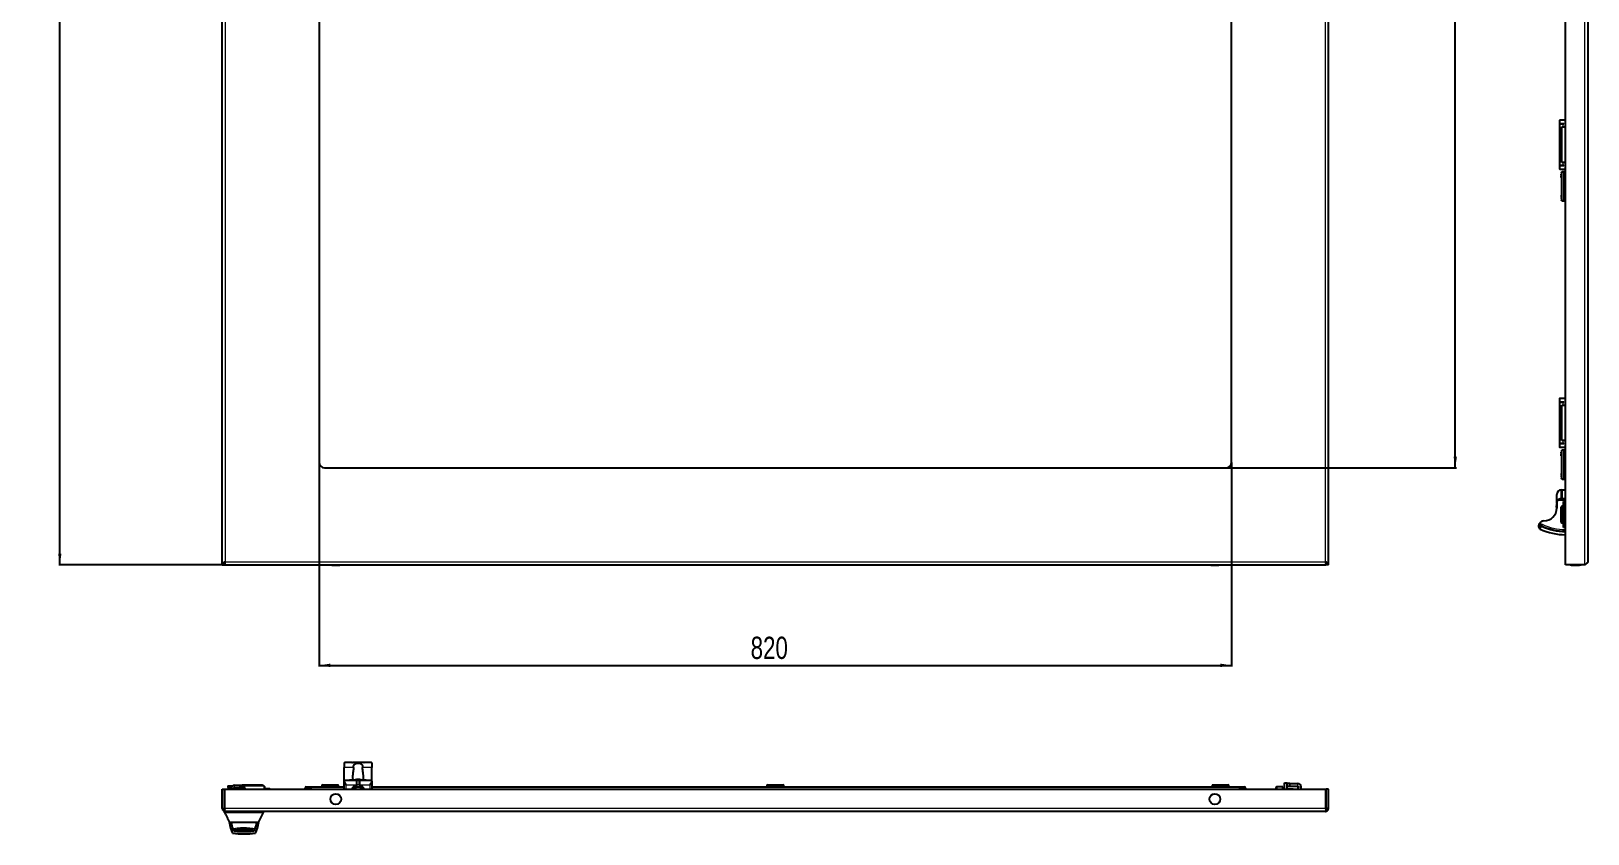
# Model space of a CAD drawing. Header units: millimetres. Extents: x -882 to 1974, y -616 to 978.
# Drawn here: x -882 to 517, y -616 to 105 of the extents above; entities that cross this region are included whole.
import ezdxf

# ---------------------------------------------------------------- set-up
doc = ezdxf.new("R2010")
doc.units = ezdxf.units.MM
doc.layers.add('FORMAT', color=7, linetype='Continuous')
doc.styles.add('SLDTEXTSTYLE0', font='TXT', dxfattribs={"width": 0.75})
doc.dimstyles.new('SLDDIMSTYLE0', dxfattribs={"dimtxt": 20, "dimasz": 10, "dimexe": 0, "dimexo": 0.0625, "dimgap": 5, "dimtad": 2, "dimdec": 1, "dimrnd": 1e-09, "dimzin": 12, "dimdsep": 46, "dimtxsty": 'SLDTEXTSTYLE0', "dimsah": 1, "dimcen": 0.09, "dimadec": 0, "dimazin": 3, "dimtfac": 1, "dimtofl": 0, "dimtmove": 0, "dimatfit": 3, "dimfxl": 0, "dimfrac": 2, "dimtolj": 1, "dimtzin": 12, "dimarcsym": 0})

# ---------------------------------------------------------------- blocks, each defined once
blk = doc.blocks.new('_D_1')
at = {"layer": 'FORMAT'}
for p, q in [((-709.9, 780.8), (-856.9, 780.8)), ((-855.9, -374.2), (-855.9, 780.8)), ((-709.9, -374.2), (-856.9, -374.2))]:
    blk.add_line(p, q, dxfattribs=at)
for points in [[(-855.9, 780.8), (-857.4, 770.8), (-854.4, 770.8)], [(-855.9, -374.2), (-854.4, -364.2), (-857.4, -364.2)]]:
    blk.add_solid(points, dxfattribs=at)
at = {"layer": 'FORMAT', "insert": (-881.7, 173.8), "char_height": 20, "attachment_point": 1, "rotation": 90, "style": 'SLDTEXTSTYLE0'}
blk.add_mtext('1155', dxfattribs=at)
blk = doc.blocks.new('_D_2')
at = {"layer": 'FORMAT'}
for p, q in [((-622.9, -282.2), (-622.9, -465.7)), ((197.1, -282.2), (197.1, -465.7)), ((-622.9, -464.7), (197.1, -464.7))]:
    blk.add_line(p, q, dxfattribs=at)
for points in [[(-622.9, -464.7), (-612.9, -466.2), (-612.9, -463.1)], [(197.1, -464.7), (187.1, -463.1), (187.1, -466.2)]]:
    blk.add_solid(points, dxfattribs=at)
at = {"layer": 'FORMAT', "insert": (-235.1, -438.9), "char_height": 20, "attachment_point": 1, "style": 'SLDTEXTSTYLE0'}
blk.add_mtext('820', dxfattribs=at)
blk = doc.blocks.new('_D_3')
at = {"layer": 'FORMAT'}
for p, q in [((192.1, 693.8), (399.1, 693.8)), ((398.1, -287.2), (398.1, 693.8)), ((192.1, -287.2), (399.1, -287.2))]:
    blk.add_line(p, q, dxfattribs=at)
for points in [[(398.1, 693.8), (396.6, 683.8), (399.6, 683.8)], [(398.1, -287.2), (399.6, -277.2), (396.6, -277.2)]]:
    blk.add_solid(points, dxfattribs=at)
at = {"layer": 'FORMAT', "insert": (372.3, 181.2), "char_height": 20, "attachment_point": 1, "rotation": 90, "style": 'SLDTEXTSTYLE0'}
blk.add_mtext('981', dxfattribs=at)

msp = doc.modelspace()

# ---------------------------------------------------------------- linework, layer by layer
at = {"color": 7, "linetype": 'Continuous', "lineweight": 25}
for p, q in [((-709.9, -374.18), (-709.9, 780.82)), ((284.1, -374.18), (284.1, 780.82)), ((497.27, -374.18), (497.27, 780.82)), ((-622.9, 688.82), (-622.9, -282.18)), ((197.1, -282.18), (197.1, 688.82)), ((517.27, 124.32), (517.27, -371.58)), ((491.72, 24.82), (491.72, 22.82)), ((497.27, 25.32), (492.22, 25.32)), ((492.22, 22.32), (495.72, 22.32)), ((492.22, 22.32), (492.22, 22.02)), ((492.22, -15.38), (492.22, 22.02)), ((492.22, 22.02), (495.22, 22.02)), ((493.77, 19.32), (496.77, 19.32)), ((493.77, -12.68), (493.77, 19.32)), ((494.72, 22.32), (494.72, 22.02)), ((495.22, 22.02), (495.72, 22.02)), ((495.72, 22.02), (495.72, 22.32)), ((497.27, 19.32), (496.77, 19.32)), ((496.77, -12.68), (493.77, -12.68)), ((496.77, -12.68), (497.27, -12.68)), ((491.72, -16.18), (491.72, -18.18)), ((495.22, -15.38), (492.22, -15.38)), ((492.22, -15.38), (492.22, -15.68)), ((495.72, -15.68), (492.22, -15.68)), ((492.22, -18.68), (497.27, -18.68)), ((493.67, -21.68), (493.67, -46.68)), ((494.72, -15.38), (494.72, -15.68)), ((495.72, -15.38), (495.22, -15.38)), ((497.27, -21.18), (495.67, -21.18)), ((495.72, -15.68), (495.72, -15.38)), ((495.67, -47.18), (497.27, -47.18)), ((491.72, -225.18), (491.72, -227.18)), ((497.27, -224.68), (492.22, -224.68)), ((492.22, -227.68), (495.72, -227.68)), ((492.22, -227.68), (492.22, -227.98)), ((492.22, -265.38), (492.22, -227.98)), ((492.22, -227.98), (495.22, -227.98)), ((493.77, -230.68), (496.77, -230.68)), ((493.77, -262.68), (493.77, -230.68)), ((494.72, -227.68), (494.72, -227.98)), ((495.22, -227.98), (495.72, -227.98)), ((495.72, -227.98), (495.72, -227.68)), ((497.27, -230.68), (496.77, -230.68)), ((495.22, -265.38), (492.22, -265.38)), ((492.22, -265.38), (492.22, -265.68)), ((495.72, -265.68), (492.22, -265.68)), ((496.77, -262.68), (493.77, -262.68)), ((494.72, -265.38), (494.72, -265.68)), ((495.72, -265.38), (495.22, -265.38)), ((495.72, -265.68), (495.72, -265.38)), ((496.77, -262.68), (497.27, -262.68)), ((491.72, -266.18), (491.72, -268.18)), ((492.22, -268.68), (497.27, -268.68)), ((493.67, -271.68), (493.67, -296.68)), ((497.27, -271.18), (495.67, -271.18)), ((-617.9, -287.18), (192.1, -287.18)), ((493.27, -307.03), (493.3, -307.03)), ((493.27, -307.03), (493.27, -307.03)), ((493.3, -307.03), (494.26, -307.03)), ((494.26, -307.03), (497.27, -307.03)), ((495.67, -297.18), (497.27, -297.18)), ((489.16, -321.18), (489.17, -321.18)), ((489.17, -319.36), (489.27, -319.36)), ((489.17, -319.5), (489.17, -321.05)), ((489.17, -319.5), (489.27, -319.5)), ((489.17, -321.05), (489.27, -321.05)), ((489.17, -321.18), (489.27, -321.18)), ((489.17, -321.25), (489.27, -321.25)), ((489.17, -321.39), (489.27, -321.39)), ((489.17, -322.39), (489.17, -321.39)), ((489.27, -316.97), (489.27, -311.03)), ((489.27, -316.97), (489.27, -311.03)), ((489.27, -319.03), (489.27, -316.97)), ((489.27, -319.03), (489.27, -323.29)), ((493.27, -315.03), (497.27, -315.03)), ((493.77, -321.68), (493.27, -322.18)), ((495.27, -321.68), (493.77, -321.68)), ((493.77, -321.68), (493.77, -336.68)), ((495.27, -317.53), (497.27, -317.53)), ((495.27, -320.18), (495.27, -317.53)), ((495.27, -338.18), (495.27, -320.18)), ((496.27, -319.18), (497.27, -319.18)), ((489.17, -322.39), (489.27, -322.39)), ((489.17, -322.89), (489.17, -322.39)), ((489.17, -322.89), (489.27, -322.89)), ((493.27, -336.18), (493.27, -322.18)), ((475.54, -339.22), (473.38, -338.32)), ((493.27, -336.18), (493.77, -336.68)), ((493.77, -336.68), (495.27, -336.68)), ((495.27, -340.83), (495.27, -338.18)), ((497.27, -340.83), (495.27, -340.83)), ((497.27, -339.18), (496.27, -339.18)), ((-709.9, -374.18), (-707.9, -374.18)), ((-707.6, -374.18), (-707.6, -372.5)), ((-707.6, -374.18), (281.8, -374.18)), ((281.8, -372.18), (281.8, -374.18)), ((284.1, -374.18), (282.1, -374.18)), ((514.67, -374.18), (497.27, -374.18)), ((-600.4, -552.57), (-600.4, -556.4)), ((-600.4, -567.9), (-600.4, -556.4)), ((-593.38, -552.01), (-598.9, -552.01)), ((-592.49, -551.96), (-593.01, -551.96)), ((-583.3, -551.9), (-592.49, -551.9)), ((-582.78, -551.96), (-583.3, -551.95)), ((-576.9, -552.01), (-582.41, -552.01)), ((-575.4, -552.57), (-575.4, -556.4)), ((-575.4, -567.9), (-575.4, -556.4)), ((-704.9, -573), (-702.9, -573)), ((-704.9, -573), (-704.9, -573.9)), ((-702.9, -573), (-700.7, -573)), ((-698.9, -572.4), (-692.4, -572.4)), ((-673.9, -572.3), (-691.9, -572.3)), ((-619.9, -571.9), (-620.4, -572.4)), ((-620.4, -572.4), (-620.4, -573.9)), ((-605.4, -572.4), (-620.4, -572.4)), ((-619.9, -571.9), (-605.9, -571.9)), ((-605.4, -572.4), (-605.9, -571.9)), ((-605.4, -573.9), (-605.4, -572.4)), ((-600.4, -568.78), (-600.4, -567.9)), ((-600.4, -567.9), (-586.9, -567.9)), ((-600.4, -575.9), (-600.4, -568.78)), ((-595.52, -567.8), (-595.52, -567.9)), ((-595.37, -567.8), (-595.37, -567.9)), ((-595.25, -567.8), (-595.25, -567.9)), ((-594.45, -567.8), (-595.25, -567.8)), ((-594.45, -567.8), (-594.45, -567.9)), ((-594.29, -567.8), (-594.29, -567.9)), ((-594.18, -567.8), (-594.18, -567.9)), ((-593.84, -567.8), (-593.84, -567.9)), ((-593.65, -567.8), (-593.65, -567.9)), ((-593.12, -567.8), (-593.12, -567.9)), ((-592.75, -563.69), (-592.75, -566.27)), ((-592.64, -567.8), (-592.64, -567.9)), ((-592.47, -567.8), (-592.47, -567.9)), ((-592.02, -567.8), (-592.02, -567.9)), ((-591.87, -567.8), (-591.87, -567.9)), ((-591.75, -567.8), (-591.75, -567.9)), ((-591.44, -567.8), (-591.44, -567.9)), ((-590.16, -567.8), (-591.28, -567.8)), ((-590.16, -567.8), (-590.16, -567.9)), ((-590.03, -567.8), (-590.03, -567.9)), ((-589.84, -567.8), (-589.84, -567.9)), ((-589.83, -567.8), (-589.83, -567.9)), ((-589.23, -567.8), (-589.83, -567.8)), ((-589.23, -567.8), (-589.23, -567.9)), ((-588.97, -567.58), (-588.99, -567.35)), ((-588.92, -567.58), (-588.95, -567.28)), ((-588.94, -567.43), (-588.93, -567.35)), ((-588.34, -567.8), (-588.91, -567.8)), ((-588.9, -571.9), (-588.9, -567.9)), ((-588.9, -567.9), (-586.9, -567.9)), ((-588.9, -571.9), (-588.9, -571.93)), ((-588.34, -567.8), (-588.34, -567.9)), ((-588.33, -567.8), (-588.33, -567.9)), ((-588.32, -567.8), (-588.15, -567.8)), ((-588.15, -567.8), (-588.15, -567.9)), ((-588.15, -567.8), (-588.14, -567.8)), ((-588.13, -567.8), (-588.13, -567.9)), ((-588.12, -567.31), (-588.12, -567.28)), ((-587.97, -567.8), (-587.97, -567.9)), ((-587.18, -567.8), (-587.97, -567.8)), ((-587.18, -567.8), (-587.18, -567.9)), ((-587.03, -567.8), (-587.03, -567.9)), ((-586.91, -567.8), (-586.91, -567.9)), ((-586.9, -567.9), (-586.9, -571.9)), ((-586.9, -571.93), (-586.9, -571.9)), ((-586.84, -567.35), (-586.84, -567.28)), ((-586.82, -567.83), (-586.51, -567.83)), ((-586.48, -567.47), (-586.47, -567.35)), ((-586.48, -567.8), (-586.48, -567.9)), ((-586.4, -567.9), (-575.4, -567.9)), ((-586.36, -567.8), (-586.36, -567.9)), ((-585.99, -567.8), (-585.99, -567.9)), ((-585.74, -567.8), (-585.74, -567.9)), ((-585.62, -567.8), (-585.62, -567.9)), ((-585.47, -567.8), (-585.47, -567.9)), ((-585.35, -567.8), (-585.35, -567.9)), ((-584.92, -567.8), (-584.92, -567.9)), ((-584.89, -567.8), (-584.92, -567.8)), ((-584.89, -567.8), (-584.89, -567.9)), ((-584.86, -567.8), (-584.86, -567.9)), ((-584.69, -567.8), (-584.69, -567.9)), ((-584.34, -567.8), (-584.34, -567.9)), ((-583.85, -567.8), (-583.85, -567.9)), ((-583.65, -567.8), (-583.65, -567.9)), ((-583.31, -567.8), (-583.31, -567.9)), ((-583.16, -567.8), (-583.16, -567.9)), ((-582.09, -567.8), (-583.16, -567.8)), ((-583.05, -566.27), (-583.05, -563.69)), ((-582.09, -567.8), (-582.09, -567.9)), ((-581.78, -567.8), (-581.78, -567.9)), ((-581.62, -567.8), (-581.62, -567.9)), ((-581.24, -567.8), (-581.24, -567.9)), ((-580.49, -567.8), (-581.24, -567.8)), ((-580.49, -567.8), (-580.49, -567.9)), ((-575.4, -568.78), (-575.4, -567.9)), ((-575.4, -568.78), (-575.4, -575.9)), ((-219.9, -571.9), (-220.4, -572.4)), ((-220.4, -572.4), (-220.4, -573.9)), ((-205.4, -572.4), (-220.4, -572.4)), ((-219.9, -571.9), (-205.9, -571.9)), ((-205.4, -572.4), (-205.9, -571.9)), ((-205.4, -573.9), (-205.4, -572.4)), ((180.1, -571.9), (179.6, -572.4)), ((179.6, -572.4), (179.6, -573.9)), ((194.6, -572.4), (179.6, -572.4)), ((180.1, -571.9), (194.1, -571.9)), ((194.6, -572.4), (194.1, -571.9)), ((194.6, -573.9), (194.6, -572.4)), ((244.55, -570.35), (247.05, -570.35)), ((244.55, -570.85), (244.55, -570.35)), ((244.55, -575.9), (244.55, -570.85)), ((247.05, -570.35), (247.05, -570.85)), ((247.05, -575.9), (247.05, -570.85)), ((247.55, -570.85), (247.05, -570.89)), ((249.55, -570.85), (247.55, -570.85)), ((247.55, -573.35), (249.55, -573.35)), ((249.55, -570.85), (256.55, -570.85)), ((249.55, -573.35), (249.55, -570.85)), ((249.55, -573.35), (256.55, -573.35)), ((-709.9, -575.9), (-707.9, -575.9)), ((-709.9, -593.3), (-709.9, -575.9)), ((-707.9, -593.3), (-707.9, -575.9)), ((-707.6, -593.3), (-707.6, -575.9)), ((-707.6, -575.9), (281.8, -575.9)), ((-702.9, -574.3), (-704.5, -574.3)), ((-704.3, -575.9), (-704.4, -574.3)), ((-701.69, -574.3), (-702.9, -574.3)), ((-701.9, -575.9), (-701.9, -575.4)), ((-699.9, -575.9), (-699.9, -575.4)), ((-698.9, -574.4), (-693.9, -574.4)), ((-693.9, -574.3), (-693.9, -575.8)), ((-689.3, -574.85), (-692.5, -574.85)), ((-692.5, -574.85), (-692.5, -575.8)), ((-692.5, -575.6), (-689.3, -575.6)), ((-689.3, -575.8), (-689.3, -574.85)), ((-671.9, -575.9), (-671.9, -574.3)), ((-667.5, -575.7), (-671.9, -575.7)), ((-635.4, -575.9), (-635.4, -574.9)), ((-634.4, -573.9), (-630.4, -573.9)), ((-630.4, -573.9), (-600.4, -573.9)), ((-630.4, -573.9), (-630.4, -574.9)), ((-630.4, -574.9), (-630.4, -575.9)), ((-575.4, -573.9), (204.6, -573.9)), ((204.6, -573.9), (208.6, -573.9)), ((204.6, -574.9), (204.6, -573.9)), ((204.6, -575.9), (204.6, -574.9)), ((209.6, -574.9), (209.6, -575.9)), ((237.05, -575.9), (237.05, -574.45)), ((243.05, -573.85), (237.65, -573.85)), ((243.05, -575.9), (243.05, -573.85)), ((244.55, -575.85), (243.3, -575.85)), ((252.5, -575.85), (247.05, -575.85)), ((252.55, -575.9), (252.5, -575.85)), ((252.5, -575.9), (252.5, -575.85)), ((257.05, -575.9), (257.05, -573.85)), ((259.55, -575.9), (259.55, -573.85)), ((281.8, -593.3), (281.8, -575.9)), ((284.1, -575.9), (282.1, -575.9)), ((282.1, -593.3), (282.1, -575.9)), ((284.1, -593.3), (284.1, -575.9)), ((-709.9, -593.3), (-707.9, -593.3)), ((-707.9, -596.9), (-707.9, -595.9)), ((-707.3, -595.9), (-707.9, -595.9)), ((281.5, -595.9), (-707.3, -595.9)), ((-678.4, -596.9), (-702.4, -596.9)), ((-677.4, -605.9), (-672.87, -596.85)), ((-672.9, -596.9), (-672.9, -595.9)), ((284.1, -593.3), (282.1, -593.3)), ((-700.99, -605.9), (-703.4, -605.9)), ((-703.36, -605.9), (-703.36, -606.11)), ((-679.8, -605.9), (-700.99, -605.9)), ((-696.23, -612.89), (-684.63, -612.89)), ((-696.23, -612.89), (-696.08, -612.89)), ((-677.4, -605.9), (-679.8, -605.9)), ((-677.43, -606.11), (-677.43, -605.9))]:
    msp.add_line(p, q, dxfattribs=at)
at = {"color": 8, "linetype": 'Continuous', "lineweight": 18}
for p, q in [((281.5, -371.58), (281.5, 778.22)), ((514.67, -374.18), (514.67, 780.82)), ((-707.3, 124.32), (-707.3, -371.58)), ((495.22, 22.02), (495.22, 22.32)), ((495.22, 19.32), (495.22, 22.02)), ((496.77, -12.68), (496.77, 19.32)), ((495.22, -15.38), (495.22, -12.68)), ((495.22, -15.68), (495.22, -15.38)), ((495.67, -21.68), (497.27, -21.68)), ((495.67, -46.68), (495.67, -21.68)), ((497.27, -46.68), (495.67, -46.68)), ((495.22, -227.98), (495.22, -227.68)), ((495.22, -230.68), (495.22, -227.98)), ((496.77, -262.68), (496.77, -230.68)), ((495.22, -265.38), (495.22, -262.68)), ((495.22, -265.68), (495.22, -265.38)), ((495.67, -271.68), (497.27, -271.68)), ((495.67, -296.68), (495.67, -271.68)), ((493.3, -314.53), (493.3, -307.03)), ((494.26, -307.03), (494.26, -314.53)), ((497.27, -296.68), (495.67, -296.68)), ((489.27, -311.03), (489.27, -311.03)), ((497.27, -316.53), (490.15, -316.53)), ((493.27, -315.03), (493.27, -314.53)), ((493.27, -314.53), (493.3, -314.53)), ((493.3, -315.03), (493.3, -314.53)), ((493.3, -314.53), (494.26, -314.53)), ((494.26, -314.53), (497.27, -314.53)), ((495.27, -320.18), (496.27, -320.18)), ((496.27, -319.18), (496.27, -320.18)), ((496.27, -320.18), (496.27, -338.18)), ((497.27, -320.18), (496.27, -320.18)), ((473.94, -336.93), (476.14, -337.84)), ((495.27, -338.18), (496.27, -338.18)), ((496.27, -338.18), (497.27, -338.18)), ((496.27, -339.18), (496.27, -338.18)), ((-707.3, -371.58), (281.5, -371.58)), ((-612.76, -374.31), (-603.03, -374.31)), ((-612.64, -374.43), (-603.15, -374.43)), ((177.24, -374.31), (182.1, -374.31)), ((177.36, -374.43), (182.1, -374.43)), ((182.1, -374.31), (186.97, -374.31)), ((182.1, -374.43), (186.85, -374.43)), ((501.41, -374.31), (511.13, -374.31)), ((501.52, -374.43), (511.02, -374.43)), ((-591.99, -556.4), (-600.4, -556.4)), ((-575.4, -556.4), (-583.8, -556.4)), ((-702.9, -573), (-702.9, -573.9)), ((-698.9, -574.4), (-698.9, -572.4)), ((-691.9, -572.8), (-673.9, -572.8)), ((-598.9, -571.9), (-598.9, -575.9)), ((-598.9, -571.9), (-589.4, -571.9)), ((-591.28, -567.8), (-591.28, -567.9)), ((-589.76, -572.41), (-589.62, -572.89)), ((-589.4, -571.9), (-589.4, -567.9)), ((-589.4, -571.9), (-588.9, -571.9)), ((-589.4, -571.93), (-589.4, -571.9)), ((-589.4, -571.93), (-588.9, -571.93)), ((-586.9, -571.9), (-588.9, -571.9)), ((-586.9, -571.9), (-586.4, -571.9)), ((-586.9, -571.93), (-586.4, -571.93)), ((-586.4, -567.9), (-586.4, -571.9)), ((-586.4, -571.9), (-586.4, -571.93)), ((-586.4, -571.9), (-576.9, -571.9)), ((-586.17, -572.89), (-586.03, -572.41)), ((-576.9, -575.9), (-576.9, -571.9)), ((247.05, -570.85), (244.55, -570.85)), ((256.55, -573.35), (256.55, -570.85)), ((-704.9, -573.9), (-702.9, -573.9)), ((-703.39, -574.3), (-703.3, -575.9)), ((-702.9, -574.3), (-702.9, -573.9)), ((-702.9, -573.9), (-701.49, -573.9)), ((-699.9, -575.4), (-701.9, -575.4)), ((-693.4, -575.9), (-693.4, -574.3)), ((-672.4, -574.3), (-672.4, -575.9)), ((-667.5, -575.9), (-667.5, -575.7)), ((-634.4, -574.9), (-635.4, -574.9)), ((-634.4, -574.9), (-634.4, -573.9)), ((-634.4, -574.9), (-634.4, -575.9)), ((-630.4, -574.9), (-634.4, -574.9)), ((208.6, -574.9), (204.6, -574.9)), ((208.6, -573.9), (208.6, -574.9)), ((208.6, -575.9), (208.6, -574.9)), ((209.6, -574.9), (208.6, -574.9)), ((237.65, -573.85), (237.65, -575.9)), ((243.3, -575.85), (243.3, -575.9)), ((257.05, -573.85), (259.55, -573.85)), ((281.8, -593.3), (-707.6, -593.3)), ((-702.4, -596.9), (-702.4, -595.9)), ((-678.4, -596.9), (-678.4, -595.9))]:
    msp.add_line(p, q, dxfattribs=at)
at = {"color": 7, "linetype": 'Continuous', "lineweight": 25, "flags": 128}
for points in [[(282.1, -582.4), (281.97, -582.15), (281.8, -581.88)], [(281.8, -590.92), (281.97, -590.65), (282.1, -590.4)], [(-699.51, -613.33), (-699.87, -612.44), (-699.97, -612.16)], [(-680.7, -611.85), (-680.92, -612.44), (-681.28, -613.33)]]:
    msp.add_lwpolyline(points, dxfattribs=at)
at = {"color": 8, "linetype": 'Continuous', "lineweight": 18, "flags": 128}
for points in [[(281.8, -582.48), (282.1, -583.07), (282.1, -583.09)], [(282.1, -589.72), (282.1, -589.74), (281.8, -590.33)]]:
    msp.add_lwpolyline(points, dxfattribs=at)
at = {"color": 7, "linetype": 'Continuous', "lineweight": 25}
for centre in [(-607.9, -584.9), (-607.9, -584.9), (182.1, -584.9), (182.1, -584.9)]:
    msp.add_circle(centre, 4.86, dxfattribs=at)
at = {"color": 8, "linetype": 'Continuous', "lineweight": 18}
for centre in [(-607.9, -584.9), (182.1, -584.9)]:
    msp.add_circle(centre, 4.75, dxfattribs=at)
at = {"color": 7, "linetype": 'Continuous', "lineweight": 25}
for centre, radius, start, end in [((492.22, 24.82), 0.5, 90, 180), ((492.22, 22.82), 0.5, 180, 270), ((492.22, -16.18), 0.5, 90, 180), ((492.22, -18.18), 0.5, 180, 270), ((492.22, -225.18), 0.5, 90, 180), ((492.22, -227.18), 0.5, 180, 270), ((492.22, -266.18), 0.5, 90, 180), ((492.22, -268.18), 0.5, 180, 270), ((-617.9, -282.18), 5, 180, 270), ((192.1, -282.18), 5, 270, 0), ((493.27, -311.03), 4, 90, 180), ((493.27, -311.03), 4, 90, 180), ((493.27, -319.03), 4, 141.31781, 180), ((496.27, -320.18), 1, 90, 180), ((477.77, -339.29), 4.5, 90, 148.43185), ((477.77, -323.29), 11.5, 270, 0), ((498.27, -289.13), 58.2, 245.70354, 269.01549), ((498.27, -289.13), 55, 245.58594, 268.9582), ((496.27, -338.18), 1, 180, 270), ((-586.99, -374.25), 25.77, 179.86102, 180.13898), ((-612.63, -374.31), 0.126, 180, 263.97442), ((-607.89, -329.43), 45.25, 263.97442, 269.9984), ((-607.9, -329.43), 45.25, 270.0016, 276.02558), ((-603.16, -374.31), 0.126, 276.02558, 0), ((-628.8, -374.25), 25.77, 359.86102, 0.13898), ((203.01, -374.25), 25.77, 179.86102, 180.13898), ((177.37, -374.31), 0.126, 180, 263.97442), ((182.11, -329.43), 45.25, 263.97442, 269.9984), ((182.1, -329.43), 45.25, 270.0016, 276.02558), ((186.84, -374.31), 0.126, 276.02558, 0), ((161.2, -374.25), 25.77, 359.86102, 0.13898), ((527.18, -374.25), 25.77, 179.86102, 180.13898), ((501.54, -374.31), 0.126, 180, 263.97442), ((506.27, -329.43), 45.25, 263.97442, 269.9984), ((506.27, -329.43), 45.25, 270.0016, 276.02558), ((511.01, -374.31), 0.126, 276.02558, 0), ((485.37, -374.25), 25.77, 359.86102, 0.13898), ((-698.9, -575.4), 3, 90, 180), ((-587.9, -578.9), 6.25, 106.01339, 151.3146), ((-587.9, -575.2), 8, 98.41771, 108.44436), ((-587.87, -571.54), 4.34, 104.99458, 114.66368), ((-589.21, -573.11), 5.54, 85.14071, 94.85929), ((-589.9, -571.93), 1, 286.01339, 0), ((-588.86, -567.37), 0.133, 135.20997, 169.83797), ((-587.84, -575.3), 8.03, 91.99978, 97.83609), ((-587.49, -568.95), 1.85, 119.67191, 132.73716), ((-587.42, -573.77), 6.5, 92.24647, 98.7173), ((-588.37, -573.72), 6.45, 85.77538, 87.76397), ((-587.95, -575.3), 8.03, 82.16391, 88.00022), ((-585.9, -571.93), 1, 180, 253.98661), ((-588.05, -571.62), 4.43, 65.15746, 74.45727), ((-586.96, -568.91), 1.64, 72.5824, 85.536), ((-587.9, -575.2), 8, 70.1778, 81.58229), ((-587.88, -574.24), 7.03, 70.80686, 78.43412), ((-585.88, -569.93), 2.36, 82.549, 97.451), ((-587.9, -578.9), 6.25, 28.6854, 73.98661), ((247.55, -573.85), 0.5, 90, 180), ((256.55, -573.85), 3, 0, 90), ((256.55, -573.85), 0.5, 0, 90), ((-704.5, -573.9), 0.4, 180, 270), ((-698.9, -575.4), 1, 90, 180), ((-667.5, -576.3), 0.6, 41.81031, 90), ((-634.4, -574.9), 1, 90, 180), ((-587.9, -578.9), 4.85, 90, 141.78919), ((-587.9, -578.9), 4.85, 38.21081, 90), ((208.6, -574.9), 1, 0, 90), ((237.65, -574.45), 0.6, 90, 180), ((243.3, -575.6), 0.25, 180, 270), ((274.6, -586.4), 7.5, 343.7398, 16.2602), ((-711.33, -606.11), 7.98, 358.26695, 359.99994), ((-676.51, -603.55), 27, 185.96099, 206.16954), ((-690.4, -605.9), 11.4, 180, 210.87421), ((-690.4, -534.11), 82, 262.75342, 277.24658), ((-699.05, -613.14), 0.5, 203.04365, 263.74905), ((-690.4, -534.11), 80, 263.74905, 276.25095), ((-681.74, -613.14), 0.5, 276.25095, 336.95635), ((-690.4, -605.9), 11.4, 329.05608, 0), ((-704.28, -603.55), 27, 333.83046, 354.03918), ((-669.46, -606.11), 7.98, 180, 181.7325)]:
    msp.add_arc(centre, radius, start, end, dxfattribs=at)
at = {"color": 8, "linetype": 'Continuous', "lineweight": 18}
for centre, radius, start, end in [((493.27, -319.03), 4.5, 90, 152.71955), ((493.77, -314.54), 0.491, 271.15589, 1.11103), ((498.27, -289.13), 55.65, 245.60841, 268.97035), ((498.27, -289.13), 53.5, 245.55903, 268.92899), ((-587.9, -578.9), 6.75, 106.01339, 153.6122), ((-589.9, -571.93), 0.5, 286.01339, 0), ((-585.9, -571.93), 0.5, 180, 253.98661), ((-587.9, -578.9), 6.75, 26.3878, 73.98661)]:
    msp.add_arc(centre, radius, start, end, dxfattribs=at)
at = {"color": 7, "linetype": 'Continuous', "lineweight": 25}
for points, knots in [([(493.37, -23.68), (493.37, -23.62), (493.37, -23.54), (493.37, -23.45), (493.37, -23.36), (493.37, -23.23), (493.37, -23.2), (493.37, -23.18)], [0, 0, 0, 0, 0.12469266, 0.18718223, 0.24977336, 0.50003944, 1, 1, 1, 1]), ([(493.37, -23.89), (493.37, -23.89), (493.37, -23.89), (493.37, -23.88), (493.37, -23.86), (493.37, -23.84), (493.37, -23.8), (493.37, -23.76), (493.37, -23.71), (493.37, -23.69), (493.37, -23.68)], [0, 0, 0, 0, 0.1288253, 0.1801694, 0.2433966, 0.3698599, 0.4998642, 0.7496495, 0.8434763, 1, 1, 1, 1]), ([(493.37, -25.4), (493.37, -25.32), (493.37, -25.16), (493.37, -24.95), (493.37, -24.77), (493.37, -24.6), (493.37, -24.49), (493.37, -24.48), (493.37, -24.48)], [0, 0, 0, 0, 0.1250486, 0.2498861, 0.3708558, 0.4998199, 0.7496086, 1, 1, 1, 1]), ([(493.37, -26.24), (493.37, -26.23), (493.37, -26.22), (493.37, -26.14), (493.37, -26.04), (493.37, -25.91), (493.37, -25.7), (493.37, -25.52), (493.37, -25.4)], [0, 0, 0, 0, 0.25007, 0.3791813, 0.5004993, 0.6241696, 0.7508424, 1, 1, 1, 1]), ([(493.37, -42.12), (493.37, -42.13), (493.37, -42.14), (493.37, -42.23), (493.37, -42.33), (493.37, -42.45), (493.37, -42.66), (493.37, -42.85), (493.37, -42.97)], [0, 0, 0, 0, 0.2500695, 0.3795588, 0.5004992, 0.6245563, 0.7508428, 1, 1, 1, 1]), ([(493.37, -42.97), (493.37, -43.01), (493.37, -43.09), (493.37, -43.24), (493.37, -43.42), (493.37, -43.6), (493.37, -43.77), (493.37, -43.87), (493.37, -43.88), (493.37, -43.89)], [0, 0, 0, 0, 0.0626366, 0.1252782, 0.2500723, 0.3748405, 0.4999941, 0.7496958, 1, 1, 1, 1]), ([(493.37, -44.48), (493.37, -44.48), (493.37, -44.48), (493.37, -44.49), (493.37, -44.51), (493.37, -44.53), (493.37, -44.59), (493.37, -44.64), (493.37, -44.69)], [0, 0, 0, 0, 0.1310705, 0.1824367, 0.2437962, 0.3713877, 0.5004416, 1, 1, 1, 1]), ([(493.37, -44.69), (493.37, -44.71), (493.37, -44.77), (493.37, -44.85), (493.37, -44.91), (493.37, -45), (493.37, -45.13), (493.37, -45.16), (493.37, -45.18)], [0, 0, 0, 0, 0.0626863, 0.1251726, 0.1876279, 0.2501847, 0.5003136, 1, 1, 1, 1]), ([(493.37, -273.68), (493.37, -273.62), (493.37, -273.54), (493.37, -273.45), (493.37, -273.36), (493.37, -273.23), (493.37, -273.2), (493.37, -273.18)], [0, 0, 0, 0, 0.12469266, 0.18718223, 0.24977336, 0.50003944, 1, 1, 1, 1]), ([(493.37, -273.89), (493.37, -273.89), (493.37, -273.89), (493.37, -273.88), (493.37, -273.86), (493.37, -273.84), (493.37, -273.8), (493.37, -273.76), (493.37, -273.71), (493.37, -273.69), (493.37, -273.68)], [0, 0, 0, 0, 0.1288253, 0.1801694, 0.2433966, 0.3698599, 0.4998642, 0.7496495, 0.8434763, 1, 1, 1, 1]), ([(493.37, -275.4), (493.37, -275.32), (493.37, -275.16), (493.37, -274.95), (493.37, -274.77), (493.37, -274.6), (493.37, -274.49), (493.37, -274.48), (493.37, -274.48)], [0, 0, 0, 0, 0.1250486, 0.2498861, 0.3708558, 0.4998199, 0.7496086, 1, 1, 1, 1]), ([(493.37, -276.24), (493.37, -276.23), (493.37, -276.22), (493.37, -276.14), (493.37, -276.04), (493.37, -275.91), (493.37, -275.7), (493.37, -275.52), (493.37, -275.4)], [0, 0, 0, 0, 0.25007, 0.3791813, 0.5004993, 0.6241696, 0.7508424, 1, 1, 1, 1]), ([(493.37, -292.12), (493.37, -292.13), (493.37, -292.14), (493.37, -292.23), (493.37, -292.33), (493.37, -292.45), (493.37, -292.66), (493.37, -292.85), (493.37, -292.97)], [0, 0, 0, 0, 0.2500695, 0.3795588, 0.5004992, 0.6245563, 0.7508428, 1, 1, 1, 1]), ([(493.37, -292.97), (493.37, -293.01), (493.37, -293.09), (493.37, -293.24), (493.37, -293.42), (493.37, -293.6), (493.37, -293.77), (493.37, -293.87), (493.37, -293.88), (493.37, -293.89)], [0, 0, 0, 0, 0.0626366, 0.1252782, 0.2500723, 0.3748405, 0.4999941, 0.7496958, 1, 1, 1, 1]), ([(493.37, -294.48), (493.37, -294.48), (493.37, -294.48), (493.37, -294.49), (493.37, -294.51), (493.37, -294.53), (493.37, -294.59), (493.37, -294.64), (493.37, -294.69)], [0, 0, 0, 0, 0.1310705, 0.1824367, 0.2437962, 0.3713877, 0.5004416, 1, 1, 1, 1]), ([(493.37, -294.69), (493.37, -294.71), (493.37, -294.77), (493.37, -294.85), (493.37, -294.91), (493.37, -295), (493.37, -295.13), (493.37, -295.16), (493.37, -295.18)], [0, 0, 0, 0, 0.0626863, 0.1251726, 0.1876279, 0.2501847, 0.5003136, 1, 1, 1, 1]), ([(489.17, -319.36), (489.17, -319.36), (489.17, -319.36), (489.17, -319.4), (489.17, -319.45), (489.17, -319.48), (489.17, -319.5)], [0, 0, 0, 0, 0.2808356, 0.55925, 0.7791823, 1, 1, 1, 1]), ([(489.17, -321.05), (489.17, -321.07), (489.17, -321.11), (489.17, -321.16), (489.17, -321.18), (489.17, -321.18), (489.17, -321.18)], [0, 0, 0, 0, 0.2809531, 0.5593907, 0.7790729, 1, 1, 1, 1]), ([(489.17, -321.12), (489.17, -321.14), (489.17, -321.19), (489.17, -321.25), (489.17, -321.25), (489.17, -321.25)], [0, 0, 0, 0, 0.280801, 0.5596212, 1, 1, 1, 1]), ([(489.27, -318.96), (489.27, -318.96), (489.27, -318.96), (489.27, -318.96), (489.27, -318.94), (489.27, -318.86), (489.27, -318.52), (489.27, -317.89), (489.27, -317.3), (489.27, -316.97)], [0, 0, 0, 0, 0.0016702, 0.0038887, 0.0095313, 0.0343611, 0.1327508, 0.5262135, 1, 1, 1, 1]), ([(490.15, -316.53), (490.32, -316.34), (490.75, -315.87), (491.69, -315.29), (492.58, -315.06), (493.16, -315.03), (493.27, -315.03), (493.27, -315.03)], [0, 0, 0, 0, 0.1941403, 0.4852754, 0.8987792, 0.9967692, 1, 1, 1, 1]), ([(474.32, -342.17), (474.29, -342.14), (474.21, -342.05), (473.75, -341.4), (473.23, -340.21), (473.3, -339.04), (473.33, -338.56)], [0, 0, 0, 0, 0.1016514, 0.3451277, 0.7290479, 1, 1, 1, 1]), ([(473.38, -338.32), (473.37, -338.37), (473.35, -338.44), (473.33, -338.54), (473.33, -338.56)], [0, 0, 0, 0, 0.7894027, 1, 1, 1, 1]), ([(475.29, -339.82), (475.29, -339.81), (475.29, -339.81), (475.29, -339.79), (475.27, -339.76), (475.16, -339.67), (474.66, -339.34), (474.02, -338.97), (473.48, -338.65), (473.33, -338.56)], [0, 0, 0, 0, 0.0037482, 0.0086979, 0.0182752, 0.0547407, 0.1991768, 0.7745776, 1, 1, 1, 1]), ([(473.38, -338.32), (473.38, -338.3), (473.39, -338.27), (473.45, -338.02), (473.57, -337.66), (473.74, -337.27), (473.88, -337.03), (473.94, -336.93)], [0, 0, 0, 0, 0.2129003, 0.4257071, 0.6406126, 0.8533821, 1, 1, 1, 1]), ([(474.32, -342.17), (474.33, -342.13), (474.37, -342.03), (474.61, -341.46), (474.94, -340.67), (475.2, -340.04), (475.29, -339.82)], [0, 0, 0, 0, 0.2373508, 0.5299542, 0.8303306, 1, 1, 1, 1]), ([(475.54, -339.22), (475.55, -339.2), (475.56, -339.17), (475.66, -338.93), (475.81, -338.58), (475.98, -338.21), (476.09, -337.95), (476.13, -337.85), (476.14, -337.84)], [0, 0, 0, 0, 0.2146349, 0.4292693, 0.6439174, 0.8585946, 0.982146, 1, 1, 1, 1]), ([(-707.3, -371.58), (-707.64, -371.8), (-707.98, -372.02), (-708.6, -372.45), (-708.89, -372.67), (-709.37, -373.1), (-709.57, -373.32), (-709.83, -373.75), (-709.9, -373.97), (-709.9, -374.18)], [0, 0, 0, 0, 0.25, 0.25, 0.5, 0.5, 0.75, 0.75, 1, 1, 1, 1]), ([(-707.3, -371.58), (-707.45, -372.02), (-707.61, -372.45), (-707.83, -373.32), (-707.9, -373.75), (-707.9, -374.18)], [0, 0, 0, 0, 0.5, 0.5, 1, 1, 1, 1]), ([(-707.6, -374.18), (-707.57, -374.18), (-707.55, -374.12), (-707.5, -373.85), (-707.47, -373.66), (-707.42, -373.18), (-707.4, -372.89), (-707.35, -372.26), (-707.32, -371.92), (-707.3, -371.58)], [0, 0, 0, 0, 0.25, 0.25, 0.5, 0.5, 0.75, 0.75, 1, 1, 1, 1]), ([(-707.6, -372.18), (-707.55, -372.18), (-707.5, -372.12), (-707.4, -371.9), (-707.35, -371.74), (-707.3, -371.58)], [0, 0, 0, 0, 0.5, 0.5, 1, 1, 1, 1]), ([(284.1, -374.18), (284.1, -373.97), (284.04, -373.75), (283.78, -373.32), (283.58, -373.1), (283.1, -372.67), (282.81, -372.45), (282.19, -372.02), (281.85, -371.8), (281.5, -371.58)], [0, 0, 0, 0, 0.25, 0.25, 0.5, 0.5, 0.75, 0.75, 1, 1, 1, 1]), ([(282.1, -374.18), (282.1, -373.75), (282.04, -373.32), (281.82, -372.45), (281.66, -372.02), (281.5, -371.58)], [0, 0, 0, 0, 0.5, 0.5, 1, 1, 1, 1]), ([(281.5, -371.58), (281.53, -371.92), (281.55, -372.26), (281.6, -372.89), (281.63, -373.18), (281.68, -373.66), (281.7, -373.85), (281.75, -374.12), (281.78, -374.18), (281.8, -374.18)], [0, 0, 0, 0, 0.25, 0.25, 0.5, 0.5, 0.75, 0.75, 1, 1, 1, 1]), ([(281.5, -371.58), (281.55, -371.74), (281.6, -371.9), (281.7, -372.12), (281.75, -372.18), (281.8, -372.18)], [0, 0, 0, 0, 0.5, 0.5, 1, 1, 1, 1]), ([(517.27, -371.58), (517.27, -371.8), (517.2, -372.02), (516.94, -372.45), (516.75, -372.67), (516.27, -373.1), (515.98, -373.32), (515.35, -373.75), (515.01, -373.97), (514.67, -374.18)], [0, 0, 0, 0, 0.25, 0.25, 0.5, 0.5, 0.75, 0.75, 1, 1, 1, 1]), ([(-598.9, -552.01), (-599.06, -552.01), (-599.4, -552.02), (-599.85, -552.08), (-600.19, -552.2), (-600.37, -552.37), (-600.39, -552.51), (-600.4, -552.57)], [0, 0, 0, 0, 0.2129003, 0.4257071, 0.6406126, 0.8533821, 1, 1, 1, 1]), ([(-593.38, -552.01), (-593.27, -552), (-593.14, -551.98), (-593.03, -551.97), (-593.01, -551.96)], [0, 0, 0, 0, 0.7894027, 1, 1, 1, 1]), ([(-591.99, -556.4), (-592.04, -557.4), (-592.15, -559.54), (-592.67, -561.98), (-592.73, -563.29), (-592.75, -563.69)], [0, 0, 0, 0, 0.3788234, 0.8122279, 1, 1, 1, 1]), ([(-591.99, -556.4), (-591.97, -555.99), (-591.93, -555.16), (-591.56, -554.06), (-590.91, -553.26), (-589.99, -552.77), (-588.84, -552.52), (-587.51, -552.48), (-586.16, -552.65), (-585.04, -553.12), (-584.31, -553.92), (-583.92, -554.95), (-583.81, -555.81), (-583.8, -556.3), (-583.8, -556.4)], [0, 0, 0, 0, 0.08850505, 0.1771377, 0.26285808, 0.34469367, 0.43048527, 0.52519344, 0.62564539, 0.72391131, 0.81249436, 0.89448299, 0.97899675, 1, 1, 1, 1]), ([(-583.05, -563.69), (-583.13, -562.78), (-583.3, -560.92), (-583.77, -558.32), (-583.8, -556.79), (-583.8, -556.4)], [0, 0, 0, 0, 0.4176682, 0.852903, 1, 1, 1, 1]), ([(-582.78, -551.96), (-582.76, -551.96), (-582.65, -551.98), (-582.52, -551.99), (-582.41, -552.01)], [0, 0, 0, 0, 0.1619735, 1, 1, 1, 1]), ([(-575.4, -552.57), (-575.41, -552.49), (-575.44, -552.33), (-575.68, -552.16), (-576.04, -552.06), (-576.46, -552.01), (-576.76, -552.01), (-576.9, -552.01)], [0, 0, 0, 0, 0.2056827, 0.4113459, 0.6186494, 0.8323389, 1, 1, 1, 1]), ([(-689.51, -572), (-689.51, -572), (-689.51, -572), (-689.45, -572), (-689.31, -572), (-688.98, -572), (-688.66, -572), (-688.45, -572)], [0, 0, 0, 0, 0.12469266, 0.18718223, 0.24977336, 0.50003944, 1, 1, 1, 1]), ([(-688.45, -572), (-688.3, -572), (-688.08, -572), (-687.8, -572), (-687.61, -572), (-687.47, -572), (-687.35, -572), (-687.34, -572), (-687.34, -572)], [0, 0, 0, 0, 0.2500888, 0.3824952, 0.5002586, 0.6221632, 0.7501335, 1, 1, 1, 1]), ([(-600.4, -568.78), (-600.37, -568.95), (-600.31, -569.38), (-599.85, -570.32), (-599.32, -571.21), (-598.97, -571.79), (-598.9, -571.9), (-598.9, -571.9)], [0, 0, 0, 0, 0.1941403, 0.4852754, 0.8987792, 0.9967692, 1, 1, 1, 1]), ([(-595.37, -567.8), (-595.4, -567.8), (-595.44, -567.8), (-595.49, -567.8), (-595.52, -567.8), (-595.52, -567.8), (-595.52, -567.8)], [0, 0, 0, 0, 0.2808356, 0.55925, 0.7791823, 1, 1, 1, 1]), ([(-595.25, -567.8), (-595.26, -567.8), (-595.26, -567.8), (-595.28, -567.8), (-595.33, -567.8), (-595.36, -567.8), (-595.37, -567.8)], [0, 0, 0, 0, 0.2808879, 0.5594825, 0.7792702, 1, 1, 1, 1]), ([(-594.29, -567.8), (-594.31, -567.8), (-594.34, -567.8), (-594.4, -567.8), (-594.43, -567.8), (-594.45, -567.8)], [0, 0, 0, 0, 0.28063758, 0.56087676, 1, 1, 1, 1]), ([(-594.18, -567.8), (-594.18, -567.8), (-594.18, -567.8), (-594.21, -567.8), (-594.25, -567.8), (-594.28, -567.8), (-594.29, -567.8)], [0, 0, 0, 0, 0.280941, 0.5591137, 0.7790892, 1, 1, 1, 1]), ([(-593.65, -567.8), (-593.72, -567.8), (-593.82, -567.8), (-593.83, -567.8), (-593.84, -567.8)], [0, 0, 0, 0, 0.5593117, 1, 1, 1, 1]), ([(-593.12, -567.8), (-593.18, -567.8), (-593.3, -567.8), (-593.5, -567.8), (-593.6, -567.8), (-593.65, -567.8)], [0, 0, 0, 0, 0.280496, 0.560765, 1, 1, 1, 1]), ([(-592.64, -567.8), (-592.71, -567.8), (-592.84, -567.8), (-593.03, -567.8), (-593.12, -567.8)], [0, 0, 0, 0, 0.560137, 1, 1, 1, 1]), ([(-592.75, -566.27), (-592.7, -566.55), (-592.62, -567.09), (-591.83, -567.55), (-590.83, -567.75), (-590.06, -567.79), (-589.78, -567.8)], [0, 0, 0, 0, 0.2891573, 0.5794111, 0.8475326, 1, 1, 1, 1]), ([(-592.47, -567.8), (-592.48, -567.8), (-592.49, -567.8), (-592.6, -567.8), (-592.64, -567.8)], [0, 0, 0, 0, 0.5599138, 1, 1, 1, 1]), ([(-591.87, -567.8), (-591.9, -567.8), (-591.94, -567.8), (-591.99, -567.8), (-592.02, -567.8), (-592.02, -567.8), (-592.02, -567.8)], [0, 0, 0, 0, 0.28076525, 0.5591779, 0.77917491, 1, 1, 1, 1]), ([(-591.75, -567.8), (-591.76, -567.8), (-591.76, -567.8), (-591.78, -567.8), (-591.83, -567.8), (-591.86, -567.8), (-591.87, -567.8)], [0, 0, 0, 0, 0.280828, 0.5594169, 0.7793931, 1, 1, 1, 1]), ([(-591.28, -567.8), (-591.3, -567.8), (-591.35, -567.8), (-591.41, -567.8), (-591.44, -567.8), (-591.44, -567.8), (-591.44, -567.8)], [0, 0, 0, 0, 0.2809514, 0.5599669, 0.7794314, 1, 1, 1, 1]), ([(-590.03, -567.8), (-590.03, -567.8), (-590.03, -567.8), (-590.07, -567.8), (-590.12, -567.8), (-590.15, -567.8), (-590.16, -567.8)], [0, 0, 0, 0, 0.2807125, 0.5587014, 0.7790455, 1, 1, 1, 1]), ([(-589.83, -567.8), (-589.83, -567.8), (-589.83, -567.8), (-589.84, -567.8), (-589.84, -567.8)], [0, 0, 0, 0, 0.5600811, 1, 1, 1, 1]), ([(-589.4, -567.9), (-589.39, -567.9), (-589.39, -567.9), (-589.39, -567.9), (-589.37, -567.9), (-589.34, -567.9), (-589.22, -567.9), (-589, -567.9), (-588.93, -567.9), (-588.9, -567.9)], [0, 0, 0, 0, 0.0016702, 0.0038887, 0.0095313, 0.0343611, 0.1327508, 0.5262135, 1, 1, 1, 1]), ([(-589.06, -567.8), (-589.08, -567.8), (-589.12, -567.8), (-589.2, -567.8), (-589.22, -567.8), (-589.23, -567.8)], [0, 0, 0, 0, 0.2812256, 0.5615217, 1, 1, 1, 1]), ([(-588.33, -567.8), (-588.33, -567.8), (-588.33, -567.8), (-588.33, -567.8), (-588.34, -567.8)], [0, 0, 0, 0, 0.5595043, 1, 1, 1, 1]), ([(-587.97, -567.8), (-588, -567.8), (-588.04, -567.8), (-588.1, -567.8), (-588.12, -567.8), (-588.13, -567.8), (-588.13, -567.8)], [0, 0, 0, 0, 0.28085488, 0.55971787, 0.77951805, 1, 1, 1, 1]), ([(-587.03, -567.8), (-587.05, -567.8), (-587.1, -567.8), (-587.15, -567.8), (-587.17, -567.8), (-587.18, -567.8), (-587.18, -567.8)], [0, 0, 0, 0, 0.28081258, 0.55909877, 0.77917019, 1, 1, 1, 1]), ([(-586.91, -567.8), (-586.91, -567.8), (-586.91, -567.8), (-586.94, -567.8), (-586.99, -567.8), (-587.02, -567.8), (-587.03, -567.8)], [0, 0, 0, 0, 0.2809124, 0.5594047, 0.7791083, 1, 1, 1, 1]), ([(-586.9, -567.9), (-586.86, -567.9), (-586.78, -567.9), (-586.52, -567.9), (-586.4, -567.9), (-586.4, -567.9)], [0, 0, 0, 0, 0.4754612, 0.9940565, 1, 1, 1, 1]), ([(-586.48, -567.8), (-586.5, -567.8), (-586.55, -567.8), (-586.6, -567.8), (-586.62, -567.8), (-586.62, -567.8), (-586.62, -567.8)], [0, 0, 0, 0, 0.2808885, 0.5590229, 0.7791551, 1, 1, 1, 1]), ([(-586.36, -567.8), (-586.36, -567.8), (-586.36, -567.8), (-586.39, -567.8), (-586.44, -567.8), (-586.47, -567.8), (-586.48, -567.8)], [0, 0, 0, 0, 0.2809002, 0.5594983, 0.7791483, 1, 1, 1, 1]), ([(-585.99, -567.8), (-586.05, -567.8), (-586.16, -567.8), (-586.29, -567.8), (-586.35, -567.8), (-586.36, -567.8), (-586.36, -567.8)], [0, 0, 0, 0, 0.2809352, 0.5594866, 0.7792447, 1, 1, 1, 1]), ([(-585.99, -567.81), (-585.52, -567.78), (-584.58, -567.71), (-583.61, -567.39), (-583.11, -566.91), (-583.07, -566.46), (-583.05, -566.27)], [0, 0, 0, 0, 0.271204, 0.5403164, 0.8040819, 1, 1, 1, 1]), ([(-585.74, -567.8), (-585.78, -567.8), (-585.86, -567.8), (-585.95, -567.8), (-585.99, -567.8)], [0, 0, 0, 0, 0.5594415, 1, 1, 1, 1]), ([(-585.62, -567.8), (-585.62, -567.8), (-585.63, -567.8), (-585.7, -567.8), (-585.74, -567.8)], [0, 0, 0, 0, 0.5603128, 1, 1, 1, 1]), ([(-585.47, -567.8), (-585.5, -567.8), (-585.54, -567.8), (-585.59, -567.8), (-585.62, -567.8), (-585.62, -567.8), (-585.62, -567.8)], [0, 0, 0, 0, 0.2809103, 0.559174, 0.7791663, 1, 1, 1, 1]), ([(-585.35, -567.8), (-585.36, -567.8), (-585.36, -567.8), (-585.38, -567.8), (-585.43, -567.8), (-585.46, -567.8), (-585.47, -567.8)], [0, 0, 0, 0, 0.28084865, 0.55948998, 0.77915764, 1, 1, 1, 1]), ([(-584.86, -567.8), (-584.87, -567.8), (-584.88, -567.8), (-584.89, -567.8), (-584.89, -567.8)], [0, 0, 0, 0, 0.560691, 1, 1, 1, 1]), ([(-584.69, -567.8), (-584.73, -567.8), (-584.79, -567.8), (-584.84, -567.8), (-584.86, -567.8)], [0, 0, 0, 0, 0.5595417, 1, 1, 1, 1]), ([(-584.34, -567.8), (-584.41, -567.8), (-584.53, -567.8), (-584.64, -567.8), (-584.69, -567.8)], [0, 0, 0, 0, 0.5605138, 1, 1, 1, 1]), ([(-583.85, -567.8), (-583.93, -567.8), (-584.06, -567.8), (-584.25, -567.8), (-584.34, -567.8)], [0, 0, 0, 0, 0.5592171, 1, 1, 1, 1]), ([(-583.65, -567.8), (-583.66, -567.8), (-583.67, -567.8), (-583.8, -567.8), (-583.85, -567.8)], [0, 0, 0, 0, 0.5603404, 1, 1, 1, 1]), ([(-583.16, -567.8), (-583.18, -567.8), (-583.22, -567.8), (-583.28, -567.8), (-583.31, -567.8), (-583.31, -567.8), (-583.31, -567.8)], [0, 0, 0, 0, 0.2808719, 0.5597012, 0.7793822, 1, 1, 1, 1]), ([(-581.62, -567.8), (-581.67, -567.8), (-581.77, -567.8), (-581.78, -567.8), (-581.78, -567.8)], [0, 0, 0, 0, 0.55894749, 1, 1, 1, 1]), ([(-581.24, -567.8), (-581.32, -567.8), (-581.46, -567.8), (-581.57, -567.8), (-581.62, -567.8)], [0, 0, 0, 0, 0.5597473, 1, 1, 1, 1]), ([(-576.9, -571.9), (-576.89, -571.9), (-576.82, -571.79), (-576.47, -571.21), (-575.94, -570.32), (-575.48, -569.38), (-575.42, -568.95), (-575.4, -568.78)], [0, 0, 0, 0, 0.0032308, 0.1012208, 0.5147246, 0.8058597, 1, 1, 1, 1]), ([(-709.9, -593.3), (-709.9, -593.47), (-709.88, -593.64), (-709.81, -593.98), (-709.76, -594.14), (-709.63, -594.46), (-709.55, -594.61), (-709.36, -594.89), (-709.25, -595.02), (-709.01, -595.26), (-708.88, -595.37), (-708.6, -595.56), (-708.45, -595.64), (-707.97, -595.84), (-707.64, -595.9), (-707.3, -595.9)], [0, 0, 0, 0, 0.125, 0.125, 0.25, 0.25, 0.375, 0.375, 0.5, 0.5, 0.625, 0.625, 0.75, 0.75, 1, 1, 1, 1]), ([(-707.92, -596.85), (-707.54, -597.62), (-706.73, -599.23), (-705.61, -601.48), (-704.47, -603.75), (-703.76, -605.16), (-703.4, -605.9)], [0, 0, 0, 0, 0.2163272, 0.4539552, 0.7147448, 1, 1, 1, 1]), ([(-707.9, -593.3), (-707.9, -593.46), (-707.83, -593.62), (-707.61, -593.84), (-707.45, -593.9), (-707.3, -593.9)], [0, 0, 0, 0, 0.5, 0.5, 1, 1, 1, 1]), ([(-702.4, -596.9), (-703.01, -596.9), (-704.25, -596.9), (-705.9, -596.9), (-707.14, -596.9), (-707.8, -596.9), (-707.87, -596.9), (-707.9, -596.9)], [0, 0, 0, 0, 0.2146939, 0.4293877, 0.6440816, 0.8587754, 1, 1, 1, 1]), ([(-707.3, -595.9), (-707.32, -595.9), (-707.35, -595.83), (-707.4, -595.57), (-707.42, -595.38), (-707.47, -594.9), (-707.5, -594.61), (-707.55, -593.98), (-707.57, -593.64), (-707.6, -593.3)], [0, 0, 0, 0, 0.25, 0.25, 0.5, 0.5, 0.75, 0.75, 1, 1, 1, 1]), ([(-672.9, -596.9), (-672.96, -596.9), (-673.08, -596.9), (-674.03, -596.9), (-675.42, -596.9), (-676.97, -596.9), (-677.99, -596.9), (-678.4, -596.9)], [0, 0, 0, 0, 0.2146898, 0.4293796, 0.6440728, 0.8587666, 1, 1, 1, 1]), ([(281.5, -593.9), (281.66, -593.9), (281.82, -593.84), (282.04, -593.62), (282.1, -593.46), (282.1, -593.3)], [0, 0, 0, 0, 0.5, 0.5, 1, 1, 1, 1]), ([(281.5, -595.9), (281.68, -595.9), (281.85, -595.89), (282.18, -595.82), (282.35, -595.77), (282.66, -595.64), (282.81, -595.56), (283.09, -595.37), (283.22, -595.26), (283.47, -595.02), (283.57, -594.89), (283.76, -594.6), (283.84, -594.45), (284.04, -593.98), (284.1, -593.65), (284.1, -593.3)], [0, 0, 0, 0, 0.125, 0.125, 0.25, 0.25, 0.375, 0.375, 0.5, 0.5, 0.625, 0.625, 0.75, 0.75, 1, 1, 1, 1]), ([(281.8, -593.3), (281.78, -593.64), (281.75, -593.98), (281.7, -594.61), (281.68, -594.9), (281.63, -595.38), (281.6, -595.57), (281.55, -595.83), (281.53, -595.9), (281.5, -595.9)], [0, 0, 0, 0, 0.25, 0.25, 0.5, 0.5, 0.75, 0.75, 1, 1, 1, 1]), ([(-700.16, -611.78), (-700.04, -611.94), (-699.81, -612.24), (-699.36, -612.53), (-698.96, -612.69), (-698.57, -612.78), (-698.06, -612.85), (-697.3, -612.88), (-696.58, -612.89), (-696.12, -612.89), (-696.08, -612.89)], [0, 0, 0, 0, 0.0869071, 0.1704438, 0.2539948, 0.3528324, 0.4937553, 0.7505856, 0.9754009, 1, 1, 1, 1]), ([(-698.15, -613.12), (-698.06, -613.09), (-697.89, -613.03), (-696.56, -613.05), (-694.61, -613.11), (-692.16, -613.16), (-689.51, -613.16), (-686.96, -613.13), (-684.8, -613.07), (-683.27, -613.03), (-682.55, -613.07), (-682.7, -613.2), (-683.71, -613.41), (-685.48, -613.63), (-687.81, -613.8), (-690.42, -613.86), (-693.02, -613.79), (-695.32, -613.62), (-697.07, -613.41), (-698.01, -613.22), (-698.11, -613.15), (-698.15, -613.12)], [0, 0, 0, 0, 0.0534347, 0.1068683, 0.1603578, 0.2139914, 0.2676191, 0.3211807, 0.3747785, 0.42843, 0.4819835, 0.5354001, 0.5889254, 0.6427726, 0.6967363, 0.7503669, 0.8035674, 0.8567592, 0.9103691, 0.9643256, 1, 1, 1, 1]), ([(-685.8, -612.88), (-685.6, -612.88), (-684.94, -612.89), (-684.02, -612.89), (-683.04, -612.87), (-682.4, -612.82), (-681.86, -612.7), (-681.39, -612.51), (-680.92, -612.2), (-680.72, -611.88), (-680.64, -611.75)], [0, 0, 0, 0, 0.0837331, 0.2715555, 0.4689267, 0.6817432, 0.7817879, 0.8629526, 0.9411438, 1, 1, 1, 1])]:
    msp.add_open_spline(points, degree=3, knots=knots, dxfattribs=at)
for points in [[(493.67, -21.68), (493.68, -21.62), (493.69, -21.49), (493.81, -21.32), (493.98, -21.21), (494.11, -21.19), (494.17, -21.18)], [(495.67, -21.18), (495.48, -21.18), (495.08, -21.18), (494.59, -21.18), (494.24, -21.18), (494.19, -21.18), (494.17, -21.18)], [(494.17, -47.18), (494.11, -47.18), (493.98, -47.16), (493.81, -47.04), (493.69, -46.88), (493.68, -46.75), (493.67, -46.68)], [(494.17, -47.18), (494.19, -47.18), (494.24, -47.18), (494.59, -47.18), (495.08, -47.18), (495.48, -47.18), (495.67, -47.18)], [(493.67, -271.68), (493.68, -271.62), (493.69, -271.49), (493.81, -271.32), (493.98, -271.21), (494.11, -271.19), (494.17, -271.18)], [(495.67, -271.18), (495.48, -271.18), (495.08, -271.18), (494.59, -271.18), (494.24, -271.18), (494.19, -271.18), (494.17, -271.18)], [(494.17, -297.18), (494.11, -297.18), (493.98, -297.16), (493.81, -297.04), (493.69, -296.88), (493.68, -296.75), (493.67, -296.68)], [(494.17, -297.18), (494.19, -297.18), (494.24, -297.18), (494.59, -297.18), (495.08, -297.18), (495.48, -297.18), (495.67, -297.18)], [(-693.9, -574.3), (-693.87, -574.04), (-693.81, -573.52), (-693.34, -572.86), (-692.68, -572.39), (-692.16, -572.33), (-691.9, -572.3)], [(-673.9, -572.3), (-673.63, -572.33), (-673.11, -572.39), (-672.45, -572.86), (-671.99, -573.52), (-671.93, -574.04), (-671.9, -574.3)]]:
    msp.add_open_spline(points, degree=3, dxfattribs=at)
at = {"color": 8, "linetype": 'Continuous', "lineweight": 18}
for points in [[(495.67, -21.68), (495.41, -21.68), (494.89, -21.68), (494.23, -21.68), (493.76, -21.68), (493.7, -21.68), (493.67, -21.68)], [(495.67, -21.18), (495.67, -21.19), (495.67, -21.21), (495.67, -21.32), (495.67, -21.49), (495.67, -21.62), (495.67, -21.68)], [(493.67, -46.68), (493.7, -46.68), (493.76, -46.68), (494.23, -46.68), (494.89, -46.68), (495.41, -46.68), (495.67, -46.68)], [(495.67, -46.68), (495.67, -46.75), (495.67, -46.88), (495.67, -47.04), (495.67, -47.16), (495.67, -47.18), (495.67, -47.18)], [(495.67, -271.68), (495.41, -271.68), (494.89, -271.68), (494.23, -271.68), (493.76, -271.68), (493.7, -271.68), (493.67, -271.68)], [(495.67, -271.18), (495.67, -271.19), (495.67, -271.21), (495.67, -271.32), (495.67, -271.49), (495.67, -271.62), (495.67, -271.68)], [(493.67, -296.68), (493.7, -296.68), (493.76, -296.68), (494.23, -296.68), (494.89, -296.68), (495.41, -296.68), (495.67, -296.68)], [(495.67, -296.68), (495.67, -296.75), (495.67, -296.88), (495.67, -297.04), (495.67, -297.16), (495.67, -297.18), (495.67, -297.18)], [(-693.4, -574.3), (-693.37, -574.11), (-693.33, -573.71), (-692.98, -573.22), (-692.48, -572.87), (-692.09, -572.82), (-691.9, -572.8)], [(-691.9, -572.3), (-691.9, -572.31), (-691.9, -572.32), (-691.9, -572.44), (-691.9, -572.61), (-691.9, -572.74), (-691.9, -572.8)], [(-673.9, -572.8), (-673.9, -572.74), (-673.9, -572.61), (-673.9, -572.44), (-673.9, -572.32), (-673.9, -572.31), (-673.9, -572.3)], [(-673.9, -572.8), (-673.7, -572.82), (-673.31, -572.87), (-672.81, -573.22), (-672.46, -573.71), (-672.42, -574.11), (-672.4, -574.3)], [(-693.4, -574.3), (-693.46, -574.3), (-693.59, -574.3), (-693.76, -574.3), (-693.87, -574.3), (-693.89, -574.3), (-693.9, -574.3)], [(-672.4, -574.3), (-672.33, -574.3), (-672.2, -574.3), (-672.03, -574.3), (-671.92, -574.3), (-671.9, -574.3), (-671.9, -574.3)]]:
    msp.add_open_spline(points, degree=3, dxfattribs=at)
for points, knots in [([(-700.09, -611.71), (-700.1, -611.65), (-700.14, -611.51), (-698.86, -611.15), (-696.59, -610.76), (-693.91, -610.51), (-691.05, -610.4), (-688.14, -610.43), (-685.13, -610.66), (-682.65, -611.01), (-681.08, -611.38), (-680.41, -611.63), (-680.64, -611.71), (-680.68, -611.72)], [0, 0, 0, 0, 0.0803576, 0.1891649, 0.2968747, 0.4019266, 0.4692137, 0.5694027, 0.6695578, 0.7705258, 0.8742953, 0.9809611, 1, 1, 1, 1]), ([(-684.63, -612.88), (-684.44, -612.89), (-683.52, -612.89), (-682.62, -612.84), (-682.14, -612.68), (-682.66, -612.41), (-684.02, -612.09), (-686.04, -611.8), (-688.53, -611.6), (-690.93, -611.57), (-693.3, -611.67), (-695.51, -611.89), (-697.4, -612.22), (-698.46, -612.54), (-698.56, -612.76), (-697.84, -612.88), (-696.73, -612.88), (-696.23, -612.89)], [0, 0, 0, 0, 0.0192367, 0.094456, 0.1699471, 0.2441381, 0.3159472, 0.3852689, 0.4535156, 0.5215221, 0.5672456, 0.638978, 0.7131499, 0.7886393, 0.8638631, 0.9373477, 1, 1, 1, 1])]:
    msp.add_open_spline(points, degree=3, knots=knots, dxfattribs=at)

# ---------------------------------------------------------------- dimensions: what is measured, and where the dimension line sits
at = {"layer": 'FORMAT'}
for base, p1, p2, angle, picture, middle in [((-855.9, 780.82), (-709.9, -374.18), (-709.9, 780.82), 90, '_D_1', (-855.9, 203.32)), ((398.11, 693.82), (192.1, -287.18), (192.1, 693.82), 90, '_D_3', (398.11, 203.32)), ((197.1, -464.68), (-622.9, -282.18), (197.1, -282.18), 0, '_D_2', (-212.9, -464.68))]:
    dim = msp.add_linear_dim(base=base, p1=p1, p2=p2, angle=angle, dimstyle='SLDDIMSTYLE0', dxfattribs=at)
    dim.commit()
    dim.dimension.update_dxf_attribs({"geometry": picture, "text_midpoint": middle, "dimtype": 160})

doc.saveas('drawing.dxf')
